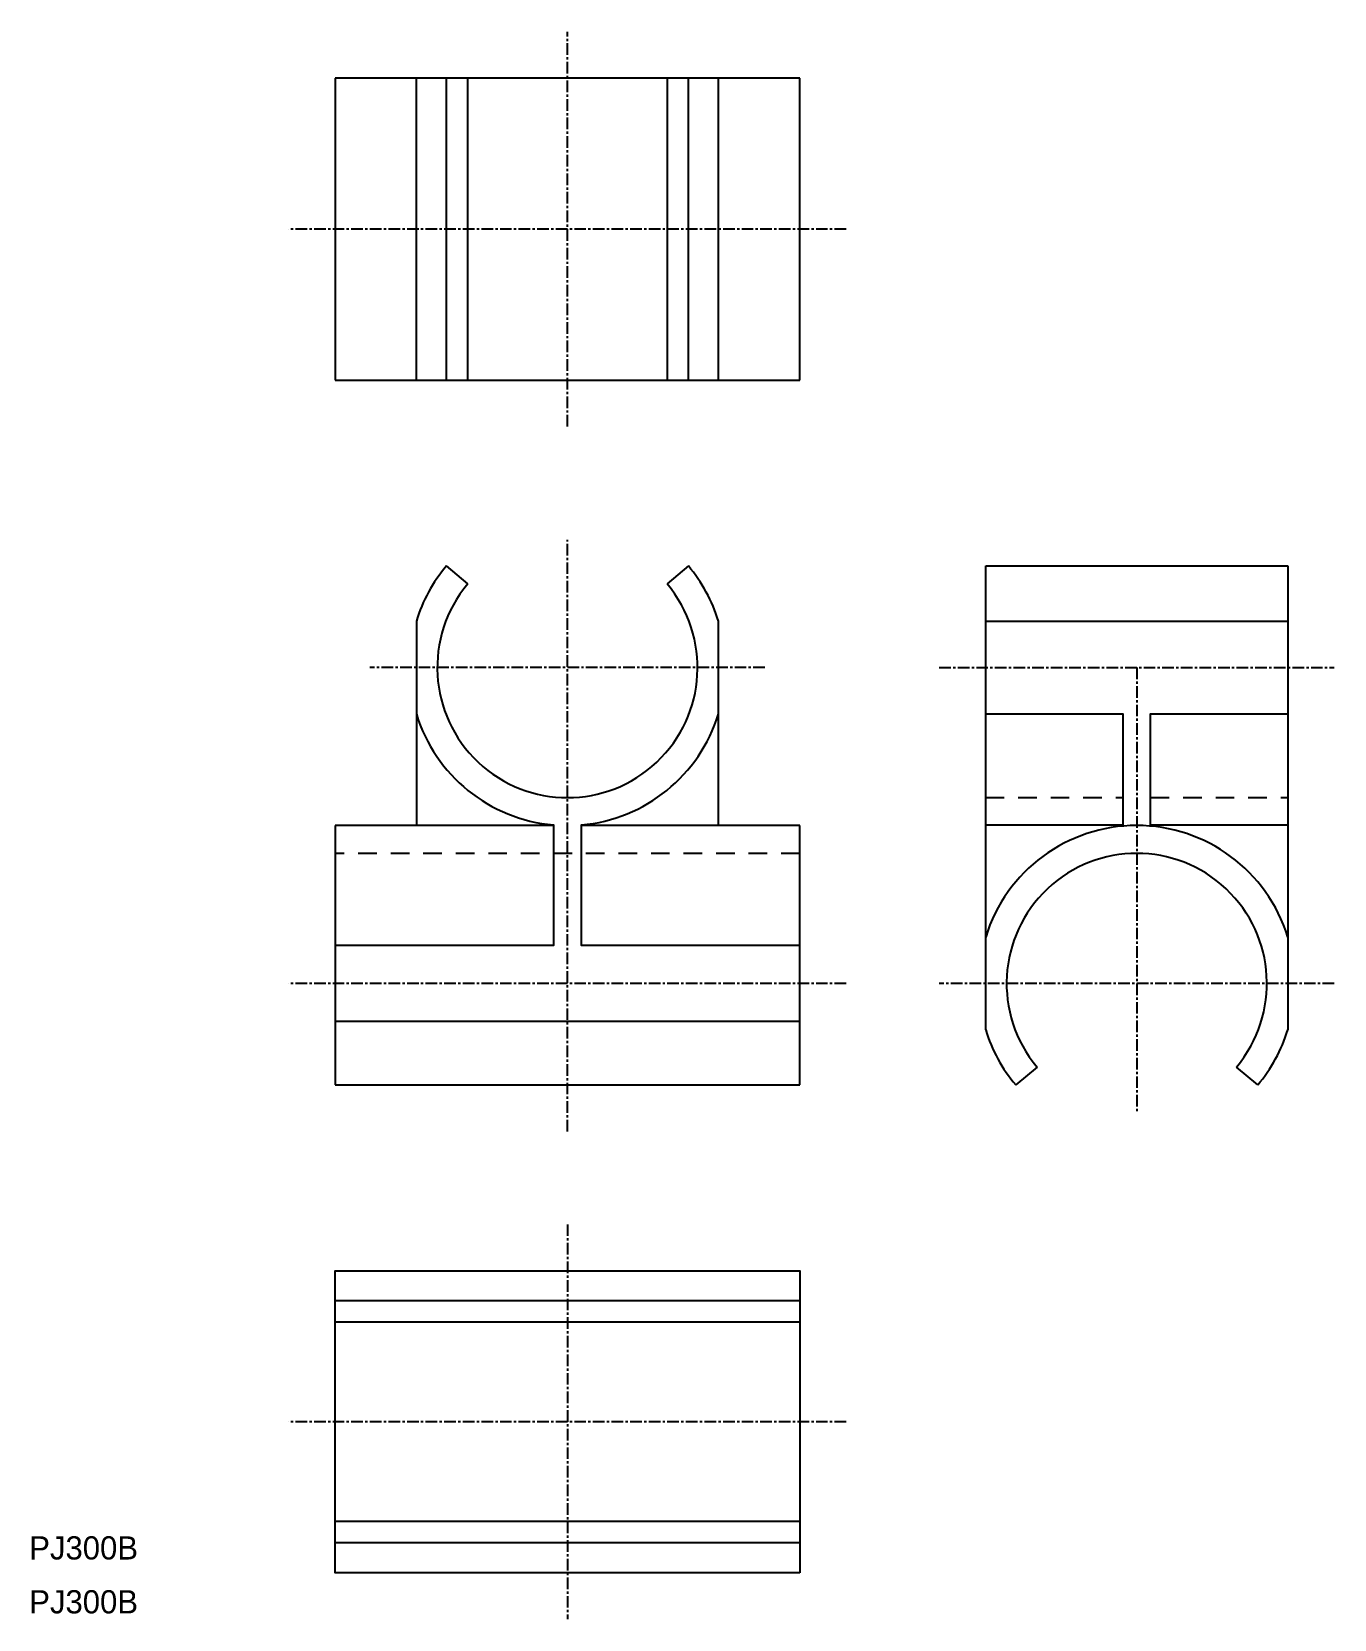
# Model space of a CAD drawing. Extents: x 0 to 140, y -1 to 170.
import ezdxf

# ---------------------------------------------------------------- set-up
doc = ezdxf.new("R2010")
doc.units = 0
doc.linetypes.add('CENTER', pattern=[2, 1.25, -0.25, 0.25, -0.25])
doc.linetypes.add('DASHED', pattern=[3.5, 2, -1.5])
doc.layers.get('0').update_dxf_attribs({"linetype": 'CONTINUOUS'})
doc.layers.add('CENTER', color=1, linetype='CENTER')

msp = doc.modelspace()

# ---------------------------------------------------------------- linework, layer by layer
at = {"color": 7, "linetype": 'CONTINUOUS'}
for p, q in [((82.9, 165.23), (32.9, 165.23)), ((32.9, 165.23), (32.9, 132.73)), ((41.65, 132.73), (41.65, 165.23)), ((44.88, 132.73), (44.88, 165.23)), ((47.18, 132.73), (47.18, 165.23)), ((68.62, 165.23), (68.62, 132.73)), ((70.92, 132.73), (70.92, 165.23)), ((74.15, 132.73), (74.15, 165.23)), ((82.9, 132.73), (82.9, 165.23)), ((32.9, 132.73), (82.9, 132.73)), ((47.18, 110.8), (44.88, 112.73)), ((70.92, 112.73), (68.62, 110.8)), ((102.9, 62.8), (102.9, 112.73)), ((102.9, 112.73), (135.4, 112.73)), ((135.4, 112.73), (135.4, 62.8)), ((41.65, 106.79), (41.65, 84.8)), ((74.15, 84.8), (74.15, 106.79)), ((102.9, 106.79), (135.4, 106.79)), ((56.4, 84.8), (32.9, 84.8)), ((32.9, 84.8), (32.9, 56.87)), ((82.9, 84.8), (59.4, 84.8)), ((82.9, 56.87), (82.9, 84.8)), ((102.9, 84.86), (117.65, 84.86)), ((120.65, 84.86), (135.4, 84.86)), ((82.9, 63.71), (32.9, 63.71)), ((108.43, 58.8), (106.13, 56.87)), ((132.17, 56.87), (129.87, 58.8)), ((32.9, 56.87), (82.9, 56.87)), ((82.9, 33.64), (32.9, 33.64)), ((82.9, 31.35), (32.9, 31.35)), ((82.9, 9.9), (32.9, 9.9)), ((82.9, 7.6), (32.9, 7.6))]:
    msp.add_line(p, q, dxfattribs=at)
at = {"color": 3, "linetype": 'DASHED'}
for p, q in [((102.9, 87.8), (117.65, 87.8)), ((120.65, 87.8), (135.4, 87.8)), ((82.9, 81.8), (32.9, 81.8))]:
    msp.add_line(p, q, dxfattribs=at)
at = {"color": 7, "linetype": 'CONTINUOUS'}
for points in [[(41.65, 96.8, 0.305041), (56.4, 84.86), (56.4, 71.89), (32.9, 71.89)], [(82.9, 71.89), (59.4, 71.89), (59.4, 84.86, 0.305041), (74.15, 96.8, 0.305041)]]:
    msp.add_lwpolyline(points, format="xyb", dxfattribs=at)
for points in [[(102.9, 96.8), (117.65, 96.8), (117.65, 84.73)], [(120.65, 84.73), (120.65, 96.8), (135.4, 96.8)]]:
    msp.add_lwpolyline(points, dxfattribs=at)
msp.add_lwpolyline([(82.9, 4.37), (32.9, 4.37), (32.9, 36.87), (82.9, 36.87)], close=True, dxfattribs=at)
for centre, radius, start, end in [((57.9, 101.8), 17, 140, 162.9175), ((57.9, 101.8), 17, 17.0826, 40), ((57.9, 101.8), 14, 140, 40), ((119.15, 67.8), 17, 17.0826, 162.9174), ((119.15, 67.8), 14, 320, 220), ((119.15, 67.8), 17, 197.0825, 220), ((119.15, 67.8), 17, 320, 342.9174)]:
    msp.add_arc(centre, radius, start, end, dxfattribs=at)
at = {"layer": 'CENTER', "color": 1, "linetype": 'CENTER'}
for p, q in [((57.9, 127.73), (57.9, 170.23)), ((87.9, 148.98), (27.9, 148.98)), ((57.9, 51.87), (57.9, 115.55)), ((79.15, 101.8), (36.65, 101.8)), ((97.9, 101.8), (140.4, 101.8)), ((119.15, 101.8), (119.15, 54.05)), ((87.9, 67.8), (27.9, 67.8)), ((140.4, 67.8), (97.9, 67.8)), ((57.9, 41.87), (57.9, -0.63)), ((87.9, 20.62), (27.9, 20.62))]:
    msp.add_line(p, q, dxfattribs=at)

# ---------------------------------------------------------------- texts
at = {"color": 7, "linetype": 'CONTINUOUS'}
for p in [(0, 5.8), (0, 0)]:
    msp.add_text('PJ300B', height=2.5, dxfattribs=at).set_placement(p)

doc.saveas('drawing.dxf')
